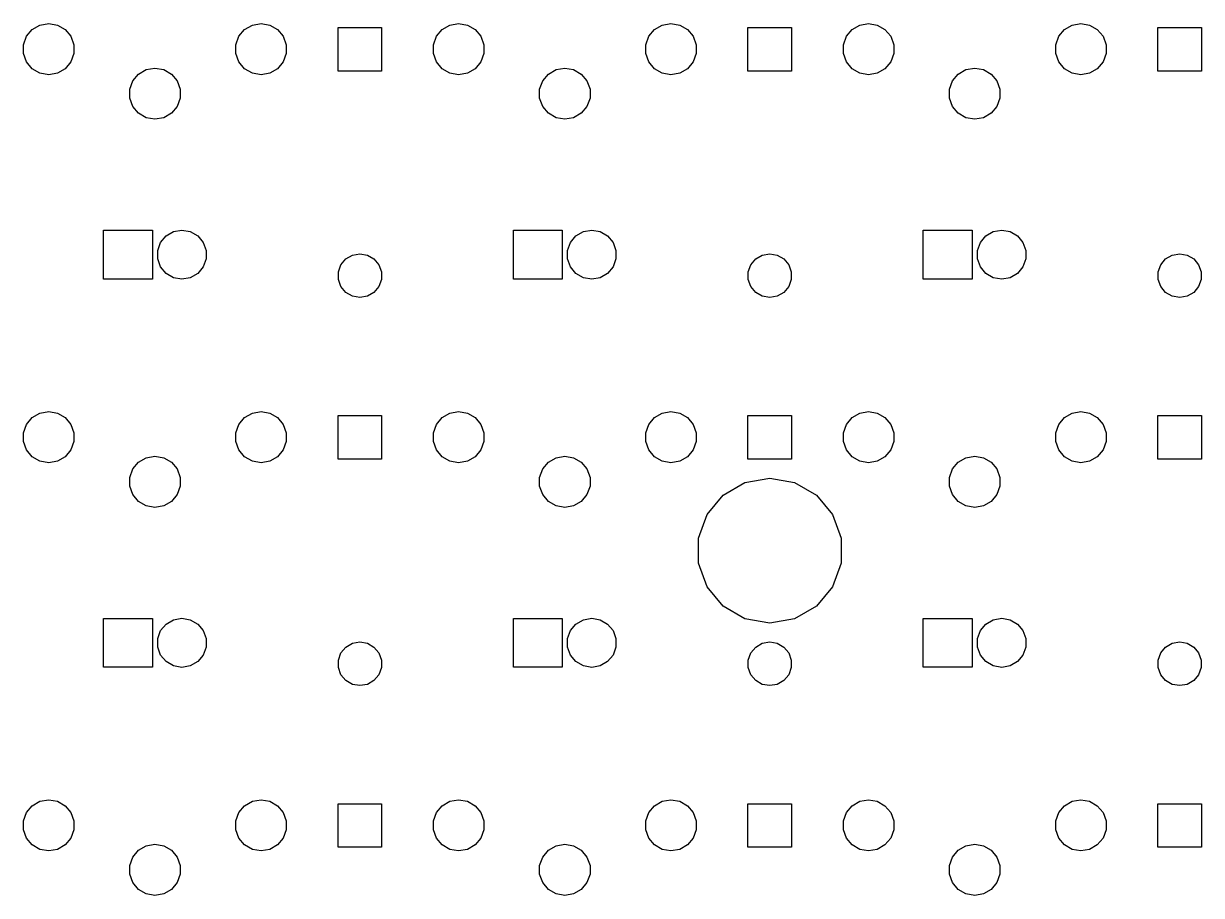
# Model space of a CAD drawing. Extents: x 24 to 138, y -114 to -23.
# Drawn here: x 81.7 to 137.2, y -113.8 to -72.7 of the extents above; entities that cross this region are included whole.
import ezdxf

# ---------------------------------------------------------------- set-up
doc = ezdxf.new("R2010")
doc.units = 0
doc.header["$MEASUREMENT"] = 0
doc.layers.add('BLACK', color=7, linetype='CONTINUOUS')

msp = doc.modelspace()

# ---------------------------------------------------------------- linework, layer by layer
at = {"layer": 'Black'}
for p, q in [((81.8408, -73.3017), (82.1097, -72.9812)), ((82.1097, -72.9812), (82.472, -72.7721)), ((82.472, -72.7721), (82.884, -72.6994)), ((82.884, -72.6994), (83.296, -72.7721)), ((83.296, -72.7721), (83.6583, -72.9812)), ((83.6583, -72.9812), (83.9272, -73.3017)), ((91.8408, -73.3017), (92.1097, -72.9812)), ((92.1097, -72.9812), (92.472, -72.7721)), ((92.472, -72.7721), (92.884, -72.6994)), ((92.884, -72.6994), (93.296, -72.7721)), ((93.296, -72.7721), (93.6583, -72.9812)), ((93.6583, -72.9812), (93.9272, -73.3017)), ((96.5105, -74.9395), (96.5105, -72.8885)), ((96.5105, -72.8885), (98.5615, -72.8885)), ((98.5615, -72.8885), (98.5615, -74.9395)), ((101.145, -73.3017), (101.414, -72.9812)), ((101.414, -72.9812), (101.776, -72.7721)), ((101.776, -72.7721), (102.188, -72.6994)), ((102.188, -72.6994), (102.6, -72.7721)), ((102.6, -72.7721), (102.962, -72.9812)), ((102.962, -72.9812), (103.231, -73.3017)), ((111.145, -73.3017), (111.414, -72.9812)), ((111.414, -72.9812), (111.776, -72.7721)), ((111.776, -72.7721), (112.188, -72.6994)), ((112.188, -72.6994), (112.6, -72.7721)), ((112.6, -72.7721), (112.962, -72.9812)), ((112.962, -72.9812), (113.231, -73.3017)), ((115.814, -74.9395), (115.814, -72.8885)), ((115.814, -72.8885), (117.865, -72.8885)), ((117.865, -72.8885), (117.865, -74.9395)), ((120.449, -73.3017), (120.718, -72.9812)), ((120.718, -72.9812), (121.08, -72.7721)), ((121.08, -72.7721), (121.492, -72.6994)), ((121.492, -72.6994), (121.904, -72.7721)), ((121.904, -72.7721), (122.266, -72.9812)), ((122.266, -72.9812), (122.535, -73.3017)), ((130.449, -73.3017), (130.718, -72.9812)), ((130.718, -72.9812), (131.08, -72.7721)), ((131.08, -72.7721), (131.492, -72.6994)), ((131.492, -72.6994), (131.904, -72.7721)), ((131.904, -72.7721), (132.266, -72.9812)), ((132.266, -72.9812), (132.535, -73.3017)), ((135.118, -74.9395), (135.118, -72.8885)), ((135.118, -72.8885), (137.169, -72.8885)), ((137.169, -72.8885), (137.169, -74.9395)), ((81.6977, -73.6948), (81.8408, -73.3017)), ((81.6977, -74.1132), (81.6977, -73.6948)), ((83.9272, -73.3017), (84.0703, -73.6948)), ((84.0703, -73.6948), (84.0703, -74.1132)), ((91.6977, -73.6948), (91.8408, -73.3017)), ((91.6977, -74.1132), (91.6977, -73.6948)), ((93.9272, -73.3017), (94.0703, -73.6948)), ((94.0703, -73.6948), (94.0703, -74.1132)), ((101.002, -73.6948), (101.145, -73.3017)), ((101.002, -74.1132), (101.002, -73.6948)), ((103.231, -73.3017), (103.374, -73.6948)), ((103.374, -73.6948), (103.374, -74.1132)), ((111.002, -73.6948), (111.145, -73.3017)), ((111.002, -74.1132), (111.002, -73.6948)), ((113.231, -73.3017), (113.374, -73.6948)), ((113.374, -73.6948), (113.374, -74.1132)), ((120.306, -73.6948), (120.449, -73.3017)), ((120.306, -74.1132), (120.306, -73.6948)), ((122.535, -73.3017), (122.678, -73.6948)), ((122.678, -73.6948), (122.678, -74.1132)), ((130.306, -73.6948), (130.449, -73.3017)), ((130.306, -74.1132), (130.306, -73.6948)), ((132.535, -73.3017), (132.678, -73.6948)), ((132.678, -73.6948), (132.678, -74.1132)), ((81.8408, -74.5063), (81.6977, -74.1132)), ((84.0703, -74.1132), (83.9272, -74.5063)), ((91.8408, -74.5063), (91.6977, -74.1132)), ((94.0703, -74.1132), (93.9272, -74.5063)), ((101.145, -74.5063), (101.002, -74.1132)), ((103.374, -74.1132), (103.231, -74.5063)), ((111.145, -74.5063), (111.002, -74.1132)), ((113.374, -74.1132), (113.231, -74.5063)), ((120.449, -74.5063), (120.306, -74.1132)), ((122.678, -74.1132), (122.535, -74.5063)), ((130.449, -74.5063), (130.306, -74.1132)), ((132.678, -74.1132), (132.535, -74.5063)), ((82.1097, -74.8268), (81.8408, -74.5063)), ((82.472, -75.0359), (82.1097, -74.8268)), ((83.6583, -74.8268), (83.296, -75.0359)), ((83.9272, -74.5063), (83.6583, -74.8268)), ((87.1097, -75.0812), (87.472, -74.8721)), ((87.472, -74.8721), (87.884, -74.7994)), ((87.884, -74.7994), (88.296, -74.8721)), ((88.296, -74.8721), (88.6583, -75.0812)), ((92.1097, -74.8268), (91.8408, -74.5063)), ((92.472, -75.0359), (92.1097, -74.8268)), ((93.6583, -74.8268), (93.296, -75.0359)), ((93.9272, -74.5063), (93.6583, -74.8268)), ((101.414, -74.8268), (101.145, -74.5063)), ((101.776, -75.0359), (101.414, -74.8268)), ((102.962, -74.8268), (102.6, -75.0359)), ((103.231, -74.5063), (102.962, -74.8268)), ((106.414, -75.0812), (106.776, -74.8721)), ((106.776, -74.8721), (107.188, -74.7994)), ((107.188, -74.7994), (107.6, -74.8721)), ((107.6, -74.8721), (107.962, -75.0812)), ((111.414, -74.8268), (111.145, -74.5063)), ((111.776, -75.0359), (111.414, -74.8268)), ((112.962, -74.8268), (112.6, -75.0359)), ((113.231, -74.5063), (112.962, -74.8268)), ((120.718, -74.8268), (120.449, -74.5063)), ((121.08, -75.0359), (120.718, -74.8268)), ((122.266, -74.8268), (121.904, -75.0359)), ((122.535, -74.5063), (122.266, -74.8268)), ((125.718, -75.0812), (126.08, -74.8721)), ((126.08, -74.8721), (126.492, -74.7994)), ((126.492, -74.7994), (126.904, -74.8721)), ((126.904, -74.8721), (127.266, -75.0812)), ((130.718, -74.8268), (130.449, -74.5063)), ((131.08, -75.0359), (130.718, -74.8268)), ((132.266, -74.8268), (131.904, -75.0359)), ((132.535, -74.5063), (132.266, -74.8268)), ((82.884, -75.1086), (82.472, -75.0359)), ((83.296, -75.0359), (82.884, -75.1086)), ((86.6977, -75.7948), (86.8408, -75.4017)), ((86.8408, -75.4017), (87.1097, -75.0812)), ((88.6583, -75.0812), (88.9272, -75.4017)), ((88.9272, -75.4017), (89.0703, -75.7948)), ((92.884, -75.1086), (92.472, -75.0359)), ((93.296, -75.0359), (92.884, -75.1086)), ((98.5615, -74.9395), (96.5105, -74.9395)), ((102.188, -75.1086), (101.776, -75.0359)), ((102.6, -75.0359), (102.188, -75.1086)), ((106.002, -75.7948), (106.145, -75.4017)), ((106.145, -75.4017), (106.414, -75.0812)), ((107.962, -75.0812), (108.231, -75.4017)), ((108.231, -75.4017), (108.374, -75.7948)), ((112.188, -75.1086), (111.776, -75.0359)), ((112.6, -75.0359), (112.188, -75.1086)), ((117.865, -74.9395), (115.814, -74.9395)), ((121.492, -75.1086), (121.08, -75.0359)), ((121.904, -75.0359), (121.492, -75.1086)), ((125.306, -75.7948), (125.449, -75.4017)), ((125.449, -75.4017), (125.718, -75.0812)), ((127.266, -75.0812), (127.535, -75.4017)), ((127.535, -75.4017), (127.678, -75.7948)), ((131.492, -75.1086), (131.08, -75.0359)), ((131.904, -75.0359), (131.492, -75.1086)), ((137.169, -74.9395), (135.118, -74.9395)), ((86.6977, -76.2132), (86.6977, -75.7948)), ((89.0703, -75.7948), (89.0703, -76.2132)), ((106.002, -76.2132), (106.002, -75.7948)), ((108.374, -75.7948), (108.374, -76.2132)), ((125.306, -76.2132), (125.306, -75.7948)), ((127.678, -75.7948), (127.678, -76.2132)), ((86.8408, -76.6063), (86.6977, -76.2132)), ((89.0703, -76.2132), (88.9272, -76.6063)), ((106.145, -76.6063), (106.002, -76.2132)), ((108.374, -76.2132), (108.231, -76.6063)), ((125.449, -76.6063), (125.306, -76.2132)), ((127.678, -76.2132), (127.535, -76.6063)), ((87.1097, -76.9268), (86.8408, -76.6063)), ((87.472, -77.1359), (87.1097, -76.9268)), ((88.6583, -76.9268), (88.296, -77.1359)), ((88.9272, -76.6063), (88.6583, -76.9268)), ((106.414, -76.9268), (106.145, -76.6063)), ((106.776, -77.1359), (106.414, -76.9268)), ((107.962, -76.9268), (107.6, -77.1359)), ((108.231, -76.6063), (107.962, -76.9268)), ((125.718, -76.9268), (125.449, -76.6063)), ((126.08, -77.1359), (125.718, -76.9268)), ((127.266, -76.9268), (126.904, -77.1359)), ((127.535, -76.6063), (127.266, -76.9268)), ((87.884, -77.2086), (87.472, -77.1359)), ((88.296, -77.1359), (87.884, -77.2086)), ((107.188, -77.2086), (106.776, -77.1359)), ((107.6, -77.1359), (107.188, -77.2086)), ((126.492, -77.2086), (126.08, -77.1359)), ((126.904, -77.1359), (126.492, -77.2086)), ((85.4615, -84.7445), (85.4615, -82.4395)), ((85.4615, -82.4395), (87.7665, -82.4395)), ((87.7665, -82.4395), (87.7665, -84.7445)), ((88.4104, -82.7058), (88.7583, -82.5049)), ((88.7583, -82.5049), (89.154, -82.4351)), ((89.154, -82.4351), (89.5497, -82.5049)), ((89.5497, -82.5049), (89.8976, -82.7058)), ((104.765, -84.7445), (104.765, -82.4395)), ((104.765, -82.4395), (107.07, -82.4395)), ((107.07, -82.4395), (107.07, -84.7445)), ((107.714, -82.7058), (108.062, -82.5049)), ((108.062, -82.5049), (108.458, -82.4351)), ((108.458, -82.4351), (108.854, -82.5049)), ((108.854, -82.5049), (109.202, -82.7058)), ((124.069, -84.7445), (124.069, -82.4395)), ((124.069, -82.4395), (126.374, -82.4395)), ((126.374, -82.4395), (126.374, -84.7445)), ((127.018, -82.7058), (127.366, -82.5049)), ((127.366, -82.5049), (127.762, -82.4351)), ((127.762, -82.4351), (128.158, -82.5049)), ((128.158, -82.5049), (128.506, -82.7058)), ((88.0147, -83.3911), (88.1521, -83.0135)), ((88.1521, -83.0135), (88.4104, -82.7058)), ((89.8976, -82.7058), (90.1559, -83.0135)), ((90.1559, -83.0135), (90.2933, -83.3911)), ((107.319, -83.3911), (107.456, -83.0135)), ((107.456, -83.0135), (107.714, -82.7058)), ((109.202, -82.7058), (109.46, -83.0135)), ((109.46, -83.0135), (109.597, -83.3911)), ((126.623, -83.3911), (126.76, -83.0135)), ((126.76, -83.0135), (127.018, -82.7058)), ((128.506, -82.7058), (128.764, -83.0135)), ((128.764, -83.0135), (128.901, -83.3911)), ((88.0147, -83.7929), (88.0147, -83.3911)), ((90.2933, -83.3911), (90.2933, -83.7929)), ((96.8743, -83.7934), (97.1839, -83.6147)), ((97.1839, -83.6147), (97.536, -83.5526)), ((97.536, -83.5526), (97.8881, -83.6147)), ((97.8881, -83.6147), (98.1977, -83.7934)), ((107.319, -83.7929), (107.319, -83.3911)), ((109.597, -83.3911), (109.597, -83.7929)), ((116.178, -83.7934), (116.488, -83.6147)), ((116.488, -83.6147), (116.84, -83.5526)), ((116.84, -83.5526), (117.192, -83.6147)), ((117.192, -83.6147), (117.502, -83.7934)), ((126.623, -83.7929), (126.623, -83.3911)), ((128.901, -83.3911), (128.901, -83.7929)), ((135.482, -83.7934), (135.792, -83.6147)), ((135.792, -83.6147), (136.144, -83.5526)), ((136.144, -83.5526), (136.496, -83.6147)), ((136.496, -83.6147), (136.806, -83.7934)), ((88.1521, -84.1705), (88.0147, -83.7929)), ((88.4104, -84.4782), (88.1521, -84.1705)), ((90.1559, -84.1705), (89.8976, -84.4782)), ((90.2933, -83.7929), (90.1559, -84.1705)), ((96.5222, -84.4032), (96.6445, -84.0673)), ((96.6445, -84.0673), (96.8743, -83.7934)), ((98.1977, -83.7934), (98.4275, -84.0673)), ((98.4275, -84.0673), (98.5498, -84.4032)), ((107.456, -84.1705), (107.319, -83.7929)), ((107.714, -84.4782), (107.456, -84.1705)), ((109.46, -84.1705), (109.202, -84.4782)), ((109.597, -83.7929), (109.46, -84.1705)), ((115.826, -84.4032), (115.948, -84.0673)), ((115.948, -84.0673), (116.178, -83.7934)), ((117.502, -83.7934), (117.732, -84.0673)), ((117.732, -84.0673), (117.854, -84.4032)), ((126.76, -84.1705), (126.623, -83.7929)), ((127.018, -84.4782), (126.76, -84.1705)), ((128.764, -84.1705), (128.506, -84.4782)), ((128.901, -83.7929), (128.764, -84.1705)), ((135.13, -84.4032), (135.252, -84.0673)), ((135.252, -84.0673), (135.482, -83.7934)), ((136.806, -83.7934), (137.036, -84.0673)), ((137.036, -84.0673), (137.158, -84.4032)), ((87.7665, -84.7445), (85.4615, -84.7445)), ((88.7583, -84.6791), (88.4104, -84.4782)), ((89.154, -84.7489), (88.7583, -84.6791)), ((89.5497, -84.6791), (89.154, -84.7489)), ((89.8976, -84.4782), (89.5497, -84.6791)), ((96.5222, -84.7608), (96.5222, -84.4032)), ((96.6445, -85.0967), (96.5222, -84.7608)), ((98.5498, -84.7608), (98.4275, -85.0967)), ((98.5498, -84.4032), (98.5498, -84.7608)), ((107.07, -84.7445), (104.765, -84.7445)), ((108.062, -84.6791), (107.714, -84.4782)), ((108.458, -84.7489), (108.062, -84.6791)), ((108.854, -84.6791), (108.458, -84.7489)), ((109.202, -84.4782), (108.854, -84.6791)), ((115.826, -84.7608), (115.826, -84.4032)), ((115.948, -85.0967), (115.826, -84.7608)), ((117.854, -84.7608), (117.732, -85.0967)), ((117.854, -84.4032), (117.854, -84.7608)), ((126.374, -84.7445), (124.069, -84.7445)), ((127.366, -84.6791), (127.018, -84.4782)), ((127.762, -84.7489), (127.366, -84.6791)), ((128.158, -84.6791), (127.762, -84.7489)), ((128.506, -84.4782), (128.158, -84.6791)), ((135.13, -84.7608), (135.13, -84.4032)), ((135.252, -85.0967), (135.13, -84.7608)), ((137.158, -84.7608), (137.036, -85.0967)), ((137.158, -84.4032), (137.158, -84.7608)), ((96.8743, -85.3706), (96.6445, -85.0967)), ((97.1839, -85.5493), (96.8743, -85.3706)), ((98.1977, -85.3706), (97.8881, -85.5493)), ((98.4275, -85.0967), (98.1977, -85.3706)), ((116.178, -85.3706), (115.948, -85.0967)), ((116.488, -85.5493), (116.178, -85.3706)), ((117.502, -85.3706), (117.192, -85.5493)), ((117.732, -85.0967), (117.502, -85.3706)), ((135.482, -85.3706), (135.252, -85.0967)), ((135.792, -85.5493), (135.482, -85.3706)), ((136.806, -85.3706), (136.496, -85.5493)), ((137.036, -85.0967), (136.806, -85.3706)), ((97.536, -85.6114), (97.1839, -85.5493)), ((97.8881, -85.5493), (97.536, -85.6114)), ((116.84, -85.6114), (116.488, -85.5493)), ((117.192, -85.5493), (116.84, -85.6114)), ((136.144, -85.6114), (135.792, -85.5493)), ((136.496, -85.5493), (136.144, -85.6114)), ((81.8408, -91.5897), (82.1097, -91.2692)), ((82.1097, -91.2692), (82.472, -91.0601)), ((82.472, -91.0601), (82.884, -90.9874)), ((82.884, -90.9874), (83.296, -91.0601)), ((83.296, -91.0601), (83.6583, -91.2692)), ((83.6583, -91.2692), (83.9272, -91.5897)), ((91.8408, -91.5897), (92.1097, -91.2692)), ((92.1097, -91.2692), (92.472, -91.0601)), ((92.472, -91.0601), (92.884, -90.9874)), ((92.884, -90.9874), (93.296, -91.0601)), ((93.296, -91.0601), (93.6583, -91.2692)), ((93.6583, -91.2692), (93.9272, -91.5897)), ((96.5105, -93.2275), (96.5105, -91.1765)), ((96.5105, -91.1765), (98.5615, -91.1765)), ((98.5615, -91.1765), (98.5615, -93.2275)), ((101.145, -91.5897), (101.414, -91.2692)), ((101.414, -91.2692), (101.776, -91.0601)), ((101.776, -91.0601), (102.188, -90.9874)), ((102.188, -90.9874), (102.6, -91.0601)), ((102.6, -91.0601), (102.962, -91.2692)), ((102.962, -91.2692), (103.231, -91.5897)), ((111.145, -91.5897), (111.414, -91.2692)), ((111.414, -91.2692), (111.776, -91.0601)), ((111.776, -91.0601), (112.188, -90.9874)), ((112.188, -90.9874), (112.6, -91.0601)), ((112.6, -91.0601), (112.962, -91.2692)), ((112.962, -91.2692), (113.231, -91.5897)), ((115.814, -93.2275), (115.814, -91.1765)), ((115.814, -91.1765), (117.865, -91.1765)), ((117.865, -91.1765), (117.865, -93.2275)), ((120.449, -91.5897), (120.718, -91.2692)), ((120.718, -91.2692), (121.08, -91.0601)), ((121.08, -91.0601), (121.492, -90.9874)), ((121.492, -90.9874), (121.904, -91.0601)), ((121.904, -91.0601), (122.266, -91.2692)), ((122.266, -91.2692), (122.535, -91.5897)), ((130.449, -91.5897), (130.718, -91.2692)), ((130.718, -91.2692), (131.08, -91.0601)), ((131.08, -91.0601), (131.492, -90.9874)), ((131.492, -90.9874), (131.904, -91.0601)), ((131.904, -91.0601), (132.266, -91.2692)), ((132.266, -91.2692), (132.535, -91.5897)), ((135.118, -93.2275), (135.118, -91.1765)), ((135.118, -91.1765), (137.169, -91.1765)), ((137.169, -91.1765), (137.169, -93.2275)), ((81.6977, -91.9828), (81.8408, -91.5897)), ((81.6977, -92.4012), (81.6977, -91.9828)), ((83.9272, -91.5897), (84.0703, -91.9828)), ((84.0703, -91.9828), (84.0703, -92.4012)), ((91.6977, -91.9828), (91.8408, -91.5897)), ((91.6977, -92.4012), (91.6977, -91.9828)), ((93.9272, -91.5897), (94.0703, -91.9828)), ((94.0703, -91.9828), (94.0703, -92.4012)), ((101.002, -91.9828), (101.145, -91.5897)), ((101.002, -92.4012), (101.002, -91.9828)), ((103.231, -91.5897), (103.374, -91.9828)), ((103.374, -91.9828), (103.374, -92.4012)), ((111.002, -91.9828), (111.145, -91.5897)), ((111.002, -92.4012), (111.002, -91.9828)), ((113.231, -91.5897), (113.374, -91.9828)), ((113.374, -91.9828), (113.374, -92.4012)), ((120.306, -91.9828), (120.449, -91.5897)), ((120.306, -92.4012), (120.306, -91.9828)), ((122.535, -91.5897), (122.678, -91.9828)), ((122.678, -91.9828), (122.678, -92.4012)), ((130.306, -91.9828), (130.449, -91.5897)), ((130.306, -92.4012), (130.306, -91.9828)), ((132.535, -91.5897), (132.678, -91.9828)), ((132.678, -91.9828), (132.678, -92.4012)), ((81.8408, -92.7943), (81.6977, -92.4012)), ((84.0703, -92.4012), (83.9272, -92.7943)), ((91.8408, -92.7943), (91.6977, -92.4012)), ((94.0703, -92.4012), (93.9272, -92.7943)), ((101.145, -92.7943), (101.002, -92.4012)), ((103.374, -92.4012), (103.231, -92.7943)), ((111.145, -92.7943), (111.002, -92.4012)), ((113.374, -92.4012), (113.231, -92.7943)), ((120.449, -92.7943), (120.306, -92.4012)), ((122.678, -92.4012), (122.535, -92.7943)), ((130.449, -92.7943), (130.306, -92.4012)), ((132.678, -92.4012), (132.535, -92.7943)), ((82.1097, -93.1148), (81.8408, -92.7943)), ((82.472, -93.3239), (82.1097, -93.1148)), ((83.6583, -93.1148), (83.296, -93.3239)), ((83.9272, -92.7943), (83.6583, -93.1148)), ((87.1097, -93.3692), (87.472, -93.1601)), ((87.472, -93.1601), (87.884, -93.0874)), ((87.884, -93.0874), (88.296, -93.1601)), ((88.296, -93.1601), (88.6583, -93.3692)), ((92.1097, -93.1148), (91.8408, -92.7943)), ((92.472, -93.3239), (92.1097, -93.1148)), ((93.6583, -93.1148), (93.296, -93.3239)), ((93.9272, -92.7943), (93.6583, -93.1148)), ((101.414, -93.1148), (101.145, -92.7943)), ((101.776, -93.3239), (101.414, -93.1148)), ((102.962, -93.1148), (102.6, -93.3239)), ((103.231, -92.7943), (102.962, -93.1148)), ((106.414, -93.3692), (106.776, -93.1601)), ((106.776, -93.1601), (107.188, -93.0874)), ((107.188, -93.0874), (107.6, -93.1601)), ((107.6, -93.1601), (107.962, -93.3692)), ((111.414, -93.1148), (111.145, -92.7943)), ((111.776, -93.3239), (111.414, -93.1148)), ((112.962, -93.1148), (112.6, -93.3239)), ((113.231, -92.7943), (112.962, -93.1148)), ((120.718, -93.1148), (120.449, -92.7943)), ((121.08, -93.3239), (120.718, -93.1148)), ((122.266, -93.1148), (121.904, -93.3239)), ((122.535, -92.7943), (122.266, -93.1148)), ((125.718, -93.3692), (126.08, -93.1601)), ((126.08, -93.1601), (126.492, -93.0874)), ((126.492, -93.0874), (126.904, -93.1601)), ((126.904, -93.1601), (127.266, -93.3692)), ((130.718, -93.1148), (130.449, -92.7943)), ((131.08, -93.3239), (130.718, -93.1148)), ((132.266, -93.1148), (131.904, -93.3239)), ((132.535, -92.7943), (132.266, -93.1148)), ((82.884, -93.3966), (82.472, -93.3239)), ((83.296, -93.3239), (82.884, -93.3966)), ((86.6977, -94.0828), (86.8408, -93.6897)), ((86.8408, -93.6897), (87.1097, -93.3692)), ((88.6583, -93.3692), (88.9272, -93.6897)), ((88.9272, -93.6897), (89.0703, -94.0828)), ((92.884, -93.3966), (92.472, -93.3239)), ((93.296, -93.3239), (92.884, -93.3966)), ((98.5615, -93.2275), (96.5105, -93.2275)), ((102.188, -93.3966), (101.776, -93.3239)), ((102.6, -93.3239), (102.188, -93.3966)), ((106.002, -94.0828), (106.145, -93.6897)), ((106.145, -93.6897), (106.414, -93.3692)), ((107.962, -93.3692), (108.231, -93.6897)), ((108.231, -93.6897), (108.374, -94.0828)), ((112.188, -93.3966), (111.776, -93.3239)), ((112.6, -93.3239), (112.188, -93.3966)), ((117.865, -93.2275), (115.814, -93.2275)), ((121.492, -93.3966), (121.08, -93.3239)), ((121.904, -93.3239), (121.492, -93.3966)), ((125.306, -94.0828), (125.449, -93.6897)), ((125.449, -93.6897), (125.718, -93.3692)), ((127.266, -93.3692), (127.535, -93.6897)), ((127.535, -93.6897), (127.678, -94.0828)), ((131.492, -93.3966), (131.08, -93.3239)), ((131.904, -93.3239), (131.492, -93.3966)), ((137.169, -93.2275), (135.118, -93.2275)), ((86.6977, -94.5012), (86.6977, -94.0828)), ((89.0703, -94.0828), (89.0703, -94.5012)), ((106.002, -94.5012), (106.002, -94.0828)), ((108.374, -94.0828), (108.374, -94.5012)), ((115.673, -94.3288), (116.84, -94.123)), ((116.84, -94.123), (118.007, -94.3288)), ((125.306, -94.5012), (125.306, -94.0828)), ((127.678, -94.0828), (127.678, -94.5012)), ((86.8408, -94.8943), (86.6977, -94.5012)), ((89.0703, -94.5012), (88.9272, -94.8943)), ((106.145, -94.8943), (106.002, -94.5012)), ((108.374, -94.5012), (108.231, -94.8943)), ((114.646, -94.9215), (115.673, -94.3288)), ((118.007, -94.3288), (119.034, -94.9215)), ((125.449, -94.8943), (125.306, -94.5012)), ((127.678, -94.5012), (127.535, -94.8943)), ((87.1097, -95.2148), (86.8408, -94.8943)), ((87.472, -95.4239), (87.1097, -95.2148)), ((88.6583, -95.2148), (88.296, -95.4239)), ((88.9272, -94.8943), (88.6583, -95.2148)), ((106.414, -95.2148), (106.145, -94.8943)), ((106.776, -95.4239), (106.414, -95.2148)), ((107.962, -95.2148), (107.6, -95.4239)), ((108.231, -94.8943), (107.962, -95.2148)), ((113.884, -95.8295), (114.646, -94.9215)), ((119.034, -94.9215), (119.796, -95.8295)), ((125.718, -95.2148), (125.449, -94.8943)), ((126.08, -95.4239), (125.718, -95.2148)), ((127.266, -95.2148), (126.904, -95.4239)), ((127.535, -94.8943), (127.266, -95.2148)), ((87.884, -95.4966), (87.472, -95.4239)), ((88.296, -95.4239), (87.884, -95.4966)), ((107.188, -95.4966), (106.776, -95.4239)), ((107.6, -95.4239), (107.188, -95.4966)), ((113.479, -96.9433), (113.884, -95.8295)), ((119.796, -95.8295), (120.201, -96.9433)), ((126.492, -95.4966), (126.08, -95.4239)), ((126.904, -95.4239), (126.492, -95.4966)), ((113.479, -98.1287), (113.479, -96.9433)), ((120.201, -96.9433), (120.201, -98.1287)), ((113.884, -99.2425), (113.479, -98.1287)), ((120.201, -98.1287), (119.796, -99.2425)), ((114.646, -100.15), (113.884, -99.2425)), ((119.796, -99.2425), (119.034, -100.15)), ((115.673, -100.743), (114.646, -100.15)), ((119.034, -100.15), (118.007, -100.743)), ((85.4615, -103.032), (85.4615, -100.727)), ((85.4615, -100.727), (87.7665, -100.727)), ((87.7665, -100.727), (87.7665, -103.032)), ((88.4104, -100.994), (88.7583, -100.793)), ((88.7583, -100.793), (89.154, -100.723)), ((89.154, -100.723), (89.5497, -100.793)), ((89.5497, -100.793), (89.8976, -100.994)), ((104.765, -103.032), (104.765, -100.727)), ((104.765, -100.727), (107.07, -100.727)), ((107.07, -100.727), (107.07, -103.032)), ((107.714, -100.994), (108.062, -100.793)), ((108.062, -100.793), (108.458, -100.723)), ((108.458, -100.723), (108.854, -100.793)), ((108.854, -100.793), (109.202, -100.994)), ((116.84, -100.949), (115.673, -100.743)), ((118.007, -100.743), (116.84, -100.949)), ((124.069, -103.032), (124.069, -100.727)), ((124.069, -100.727), (126.374, -100.727)), ((126.374, -100.727), (126.374, -103.032)), ((127.018, -100.994), (127.366, -100.793)), ((127.366, -100.793), (127.762, -100.723)), ((127.762, -100.723), (128.158, -100.793)), ((128.158, -100.793), (128.506, -100.994)), ((88.0147, -101.679), (88.1521, -101.302)), ((88.1521, -101.302), (88.4104, -100.994)), ((89.8976, -100.994), (90.1559, -101.302)), ((90.1559, -101.302), (90.2933, -101.679)), ((107.319, -101.679), (107.456, -101.302)), ((107.456, -101.302), (107.714, -100.994)), ((109.202, -100.994), (109.46, -101.302)), ((109.46, -101.302), (109.597, -101.679)), ((126.623, -101.679), (126.76, -101.302)), ((126.76, -101.302), (127.018, -100.994)), ((128.506, -100.994), (128.764, -101.302)), ((128.764, -101.302), (128.901, -101.679)), ((88.0147, -102.081), (88.0147, -101.679)), ((90.2933, -101.679), (90.2933, -102.081)), ((96.8743, -102.081), (97.1839, -101.903)), ((97.1839, -101.903), (97.536, -101.841)), ((97.536, -101.841), (97.8881, -101.903)), ((97.8881, -101.903), (98.1977, -102.081)), ((107.319, -102.081), (107.319, -101.679)), ((109.597, -101.679), (109.597, -102.081)), ((116.178, -102.081), (116.488, -101.903)), ((116.488, -101.903), (116.84, -101.841)), ((116.84, -101.841), (117.192, -101.903)), ((117.192, -101.903), (117.502, -102.081)), ((126.623, -102.081), (126.623, -101.679)), ((128.901, -101.679), (128.901, -102.081)), ((135.482, -102.081), (135.792, -101.903)), ((135.792, -101.903), (136.144, -101.841)), ((136.144, -101.841), (136.496, -101.903)), ((136.496, -101.903), (136.806, -102.081)), ((88.1521, -102.458), (88.0147, -102.081)), ((88.4104, -102.766), (88.1521, -102.458)), ((90.1559, -102.458), (89.8976, -102.766)), ((90.2933, -102.081), (90.1559, -102.458)), ((96.5222, -102.691), (96.6445, -102.355)), ((96.6445, -102.355), (96.8743, -102.081)), ((98.1977, -102.081), (98.4275, -102.355)), ((98.4275, -102.355), (98.5498, -102.691)), ((107.456, -102.458), (107.319, -102.081)), ((107.714, -102.766), (107.456, -102.458)), ((109.46, -102.458), (109.202, -102.766)), ((109.597, -102.081), (109.46, -102.458)), ((115.826, -102.691), (115.948, -102.355)), ((115.948, -102.355), (116.178, -102.081)), ((117.502, -102.081), (117.732, -102.355)), ((117.732, -102.355), (117.854, -102.691)), ((126.76, -102.458), (126.623, -102.081)), ((127.018, -102.766), (126.76, -102.458)), ((128.764, -102.458), (128.506, -102.766)), ((128.901, -102.081), (128.764, -102.458)), ((135.13, -102.691), (135.252, -102.355)), ((135.252, -102.355), (135.482, -102.081)), ((136.806, -102.081), (137.036, -102.355)), ((137.036, -102.355), (137.158, -102.691)), ((87.7665, -103.032), (85.4615, -103.032)), ((88.7583, -102.967), (88.4104, -102.766)), ((89.154, -103.037), (88.7583, -102.967)), ((89.5497, -102.967), (89.154, -103.037)), ((89.8976, -102.766), (89.5497, -102.967)), ((96.5222, -103.049), (96.5222, -102.691)), ((96.6445, -103.385), (96.5222, -103.049)), ((98.5498, -103.049), (98.4275, -103.385)), ((98.5498, -102.691), (98.5498, -103.049)), ((107.07, -103.032), (104.765, -103.032)), ((108.062, -102.967), (107.714, -102.766)), ((108.458, -103.037), (108.062, -102.967)), ((108.854, -102.967), (108.458, -103.037)), ((109.202, -102.766), (108.854, -102.967)), ((115.826, -103.049), (115.826, -102.691)), ((115.948, -103.385), (115.826, -103.049)), ((117.854, -103.049), (117.732, -103.385)), ((117.854, -102.691), (117.854, -103.049)), ((126.374, -103.032), (124.069, -103.032)), ((127.366, -102.967), (127.018, -102.766)), ((127.762, -103.037), (127.366, -102.967)), ((128.158, -102.967), (127.762, -103.037)), ((128.506, -102.766), (128.158, -102.967)), ((135.13, -103.049), (135.13, -102.691)), ((135.252, -103.385), (135.13, -103.049)), ((137.158, -103.049), (137.036, -103.385)), ((137.158, -102.691), (137.158, -103.049)), ((96.8743, -103.659), (96.6445, -103.385)), ((97.1839, -103.837), (96.8743, -103.659)), ((98.1977, -103.659), (97.8881, -103.837)), ((98.4275, -103.385), (98.1977, -103.659)), ((116.178, -103.659), (115.948, -103.385)), ((116.488, -103.837), (116.178, -103.659)), ((117.502, -103.659), (117.192, -103.837)), ((117.732, -103.385), (117.502, -103.659)), ((135.482, -103.659), (135.252, -103.385)), ((135.792, -103.837), (135.482, -103.659)), ((136.806, -103.659), (136.496, -103.837)), ((137.036, -103.385), (136.806, -103.659)), ((97.536, -103.899), (97.1839, -103.837)), ((97.8881, -103.837), (97.536, -103.899)), ((116.84, -103.899), (116.488, -103.837)), ((117.192, -103.837), (116.84, -103.899)), ((136.144, -103.899), (135.792, -103.837)), ((136.496, -103.837), (136.144, -103.899)), ((82.472, -109.348), (82.884, -109.275)), ((82.884, -109.275), (83.296, -109.348)), ((92.472, -109.348), (92.884, -109.275)), ((92.884, -109.275), (93.296, -109.348)), ((101.776, -109.348), (102.188, -109.275)), ((102.188, -109.275), (102.6, -109.348)), ((111.776, -109.348), (112.188, -109.275)), ((112.188, -109.275), (112.6, -109.348)), ((121.08, -109.348), (121.492, -109.275)), ((121.492, -109.275), (121.904, -109.348)), ((131.08, -109.348), (131.492, -109.275)), ((131.492, -109.275), (131.904, -109.348)), ((81.8408, -109.878), (82.1097, -109.557)), ((82.1097, -109.557), (82.472, -109.348)), ((83.296, -109.348), (83.6583, -109.557)), ((83.6583, -109.557), (83.9272, -109.878)), ((91.8408, -109.878), (92.1097, -109.557)), ((92.1097, -109.557), (92.472, -109.348)), ((93.296, -109.348), (93.6583, -109.557)), ((93.6583, -109.557), (93.9272, -109.878)), ((96.5105, -111.515), (96.5105, -109.465)), ((96.5105, -109.465), (98.5615, -109.465)), ((98.5615, -109.465), (98.5615, -111.515)), ((101.145, -109.878), (101.414, -109.557)), ((101.414, -109.557), (101.776, -109.348)), ((102.6, -109.348), (102.962, -109.557)), ((102.962, -109.557), (103.231, -109.878)), ((111.145, -109.878), (111.414, -109.557)), ((111.414, -109.557), (111.776, -109.348)), ((112.6, -109.348), (112.962, -109.557)), ((112.962, -109.557), (113.231, -109.878)), ((115.814, -111.515), (115.814, -109.465)), ((115.814, -109.465), (117.865, -109.465)), ((117.865, -109.465), (117.865, -111.515)), ((120.449, -109.878), (120.718, -109.557)), ((120.718, -109.557), (121.08, -109.348)), ((121.904, -109.348), (122.266, -109.557)), ((122.266, -109.557), (122.535, -109.878)), ((130.449, -109.878), (130.718, -109.557)), ((130.718, -109.557), (131.08, -109.348)), ((131.904, -109.348), (132.266, -109.557)), ((132.266, -109.557), (132.535, -109.878)), ((135.118, -111.515), (135.118, -109.465)), ((135.118, -109.465), (137.169, -109.465)), ((137.169, -109.465), (137.169, -111.515)), ((81.6977, -110.271), (81.8408, -109.878)), ((81.6977, -110.689), (81.6977, -110.271)), ((83.9272, -109.878), (84.0703, -110.271)), ((84.0703, -110.271), (84.0703, -110.689)), ((91.6977, -110.271), (91.8408, -109.878)), ((91.6977, -110.689), (91.6977, -110.271)), ((93.9272, -109.878), (94.0703, -110.271)), ((94.0703, -110.271), (94.0703, -110.689)), ((101.002, -110.271), (101.145, -109.878)), ((101.002, -110.689), (101.002, -110.271)), ((103.231, -109.878), (103.374, -110.271)), ((103.374, -110.271), (103.374, -110.689)), ((111.002, -110.271), (111.145, -109.878)), ((111.002, -110.689), (111.002, -110.271)), ((113.231, -109.878), (113.374, -110.271)), ((113.374, -110.271), (113.374, -110.689)), ((120.306, -110.271), (120.449, -109.878)), ((120.306, -110.689), (120.306, -110.271)), ((122.535, -109.878), (122.678, -110.271)), ((122.678, -110.271), (122.678, -110.689)), ((130.306, -110.271), (130.449, -109.878)), ((130.306, -110.689), (130.306, -110.271)), ((132.535, -109.878), (132.678, -110.271)), ((132.678, -110.271), (132.678, -110.689)), ((81.8408, -111.082), (81.6977, -110.689)), ((84.0703, -110.689), (83.9272, -111.082)), ((91.8408, -111.082), (91.6977, -110.689)), ((94.0703, -110.689), (93.9272, -111.082)), ((101.145, -111.082), (101.002, -110.689)), ((103.374, -110.689), (103.231, -111.082)), ((111.145, -111.082), (111.002, -110.689)), ((113.374, -110.689), (113.231, -111.082)), ((120.449, -111.082), (120.306, -110.689)), ((122.678, -110.689), (122.535, -111.082)), ((130.449, -111.082), (130.306, -110.689)), ((132.678, -110.689), (132.535, -111.082)), ((82.1097, -111.403), (81.8408, -111.082)), ((82.472, -111.612), (82.1097, -111.403)), ((83.6583, -111.403), (83.296, -111.612)), ((83.9272, -111.082), (83.6583, -111.403)), ((87.1097, -111.657), (87.472, -111.448)), ((87.472, -111.448), (87.884, -111.375)), ((87.884, -111.375), (88.296, -111.448)), ((88.296, -111.448), (88.6583, -111.657)), ((92.1097, -111.403), (91.8408, -111.082)), ((92.472, -111.612), (92.1097, -111.403)), ((93.6583, -111.403), (93.296, -111.612)), ((93.9272, -111.082), (93.6583, -111.403)), ((101.414, -111.403), (101.145, -111.082)), ((101.776, -111.612), (101.414, -111.403)), ((102.962, -111.403), (102.6, -111.612)), ((103.231, -111.082), (102.962, -111.403)), ((106.414, -111.657), (106.776, -111.448)), ((106.776, -111.448), (107.188, -111.375)), ((107.188, -111.375), (107.6, -111.448)), ((107.6, -111.448), (107.962, -111.657)), ((111.414, -111.403), (111.145, -111.082)), ((111.776, -111.612), (111.414, -111.403)), ((112.962, -111.403), (112.6, -111.612)), ((113.231, -111.082), (112.962, -111.403)), ((120.718, -111.403), (120.449, -111.082)), ((121.08, -111.612), (120.718, -111.403)), ((122.266, -111.403), (121.904, -111.612)), ((122.535, -111.082), (122.266, -111.403)), ((125.718, -111.657), (126.08, -111.448)), ((126.08, -111.448), (126.492, -111.375)), ((126.492, -111.375), (126.904, -111.448)), ((126.904, -111.448), (127.266, -111.657)), ((130.718, -111.403), (130.449, -111.082)), ((131.08, -111.612), (130.718, -111.403)), ((132.266, -111.403), (131.904, -111.612)), ((132.535, -111.082), (132.266, -111.403)), ((82.884, -111.685), (82.472, -111.612)), ((83.296, -111.612), (82.884, -111.685)), ((86.6977, -112.371), (86.8408, -111.978)), ((86.8408, -111.978), (87.1097, -111.657)), ((88.6583, -111.657), (88.9272, -111.978)), ((88.9272, -111.978), (89.0703, -112.371)), ((92.884, -111.685), (92.472, -111.612)), ((93.296, -111.612), (92.884, -111.685)), ((98.5615, -111.515), (96.5105, -111.515)), ((102.188, -111.685), (101.776, -111.612)), ((102.6, -111.612), (102.188, -111.685)), ((106.002, -112.371), (106.145, -111.978)), ((106.145, -111.978), (106.414, -111.657)), ((107.962, -111.657), (108.231, -111.978)), ((108.231, -111.978), (108.374, -112.371)), ((112.188, -111.685), (111.776, -111.612)), ((112.6, -111.612), (112.188, -111.685)), ((117.865, -111.515), (115.814, -111.515)), ((121.492, -111.685), (121.08, -111.612)), ((121.904, -111.612), (121.492, -111.685)), ((125.306, -112.371), (125.449, -111.978)), ((125.449, -111.978), (125.718, -111.657)), ((127.266, -111.657), (127.535, -111.978)), ((127.535, -111.978), (127.678, -112.371)), ((131.492, -111.685), (131.08, -111.612)), ((131.904, -111.612), (131.492, -111.685)), ((137.169, -111.515), (135.118, -111.515)), ((86.6977, -112.789), (86.6977, -112.371)), ((89.0703, -112.371), (89.0703, -112.789)), ((106.002, -112.789), (106.002, -112.371)), ((108.374, -112.371), (108.374, -112.789)), ((125.306, -112.789), (125.306, -112.371)), ((127.678, -112.371), (127.678, -112.789)), ((86.8408, -113.182), (86.6977, -112.789)), ((89.0703, -112.789), (88.9272, -113.182)), ((106.145, -113.182), (106.002, -112.789)), ((108.374, -112.789), (108.231, -113.182)), ((125.449, -113.182), (125.306, -112.789)), ((127.678, -112.789), (127.535, -113.182)), ((87.1097, -113.503), (86.8408, -113.182)), ((87.472, -113.712), (87.1097, -113.503)), ((87.884, -113.785), (87.472, -113.712)), ((88.296, -113.712), (87.884, -113.785)), ((88.6583, -113.503), (88.296, -113.712)), ((88.9272, -113.182), (88.6583, -113.503)), ((106.414, -113.503), (106.145, -113.182)), ((106.776, -113.712), (106.414, -113.503)), ((107.188, -113.785), (106.776, -113.712)), ((107.6, -113.712), (107.188, -113.785)), ((107.962, -113.503), (107.6, -113.712)), ((108.231, -113.182), (107.962, -113.503)), ((125.718, -113.503), (125.449, -113.182)), ((126.08, -113.712), (125.718, -113.503)), ((126.492, -113.785), (126.08, -113.712)), ((126.904, -113.712), (126.492, -113.785)), ((127.266, -113.503), (126.904, -113.712)), ((127.535, -113.182), (127.266, -113.503))]:
    msp.add_line(p, q, dxfattribs=at)

doc.saveas('drawing.dxf')
